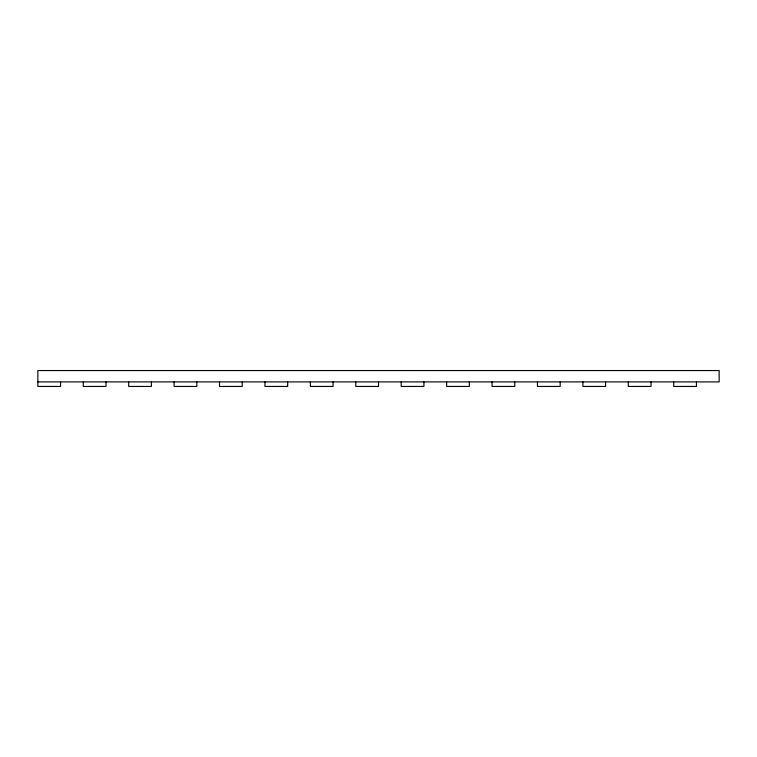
<?xml version="1.0" encoding="UTF-8"?>
<svg xmlns="http://www.w3.org/2000/svg" width="757" height="757" viewBox="0 0 757 757"><rect width="100%" height="100%" fill="white"/><g stroke="black" fill="none" stroke-linecap="round" stroke-linejoin="round"><path stroke-width="1.14" d="M37.85 381.907L719.15 381.907L719.15 370.552L37.85 370.552L37.85 386.448L60.56 386.448L60.56 381.907M696.44 381.907L696.44 386.448L673.73 386.448L673.73 381.907M651.02 381.907L651.02 386.448L628.31 386.448L628.31 381.907M605.6 381.907L605.6 386.448L582.89 386.448L582.89 381.907M560.18 381.907L560.18 386.448L537.47 386.448L537.47 381.907M514.76 381.907L514.76 386.448L492.05 386.448L492.05 381.907M469.34 381.907L469.34 386.448L446.63 386.448L446.63 381.907M423.92 381.907L423.92 386.448L401.21 386.448L401.21 381.907M378.5 381.907L378.5 386.448L355.79 386.448L355.79 381.907M333.08 381.907L333.08 386.448L310.37 386.448L310.37 381.907M287.66 381.907L287.66 386.448L264.95 386.448L264.95 381.907M242.24 381.907L242.24 386.448L219.53 386.448L219.53 381.907M196.82 381.907L196.82 386.448L174.11 386.448L174.11 381.907M151.4 381.907L151.4 386.448L128.69 386.448L128.69 381.907M105.98 381.907L105.98 386.448L83.27 386.448L83.27 381.907"/></g></svg>
